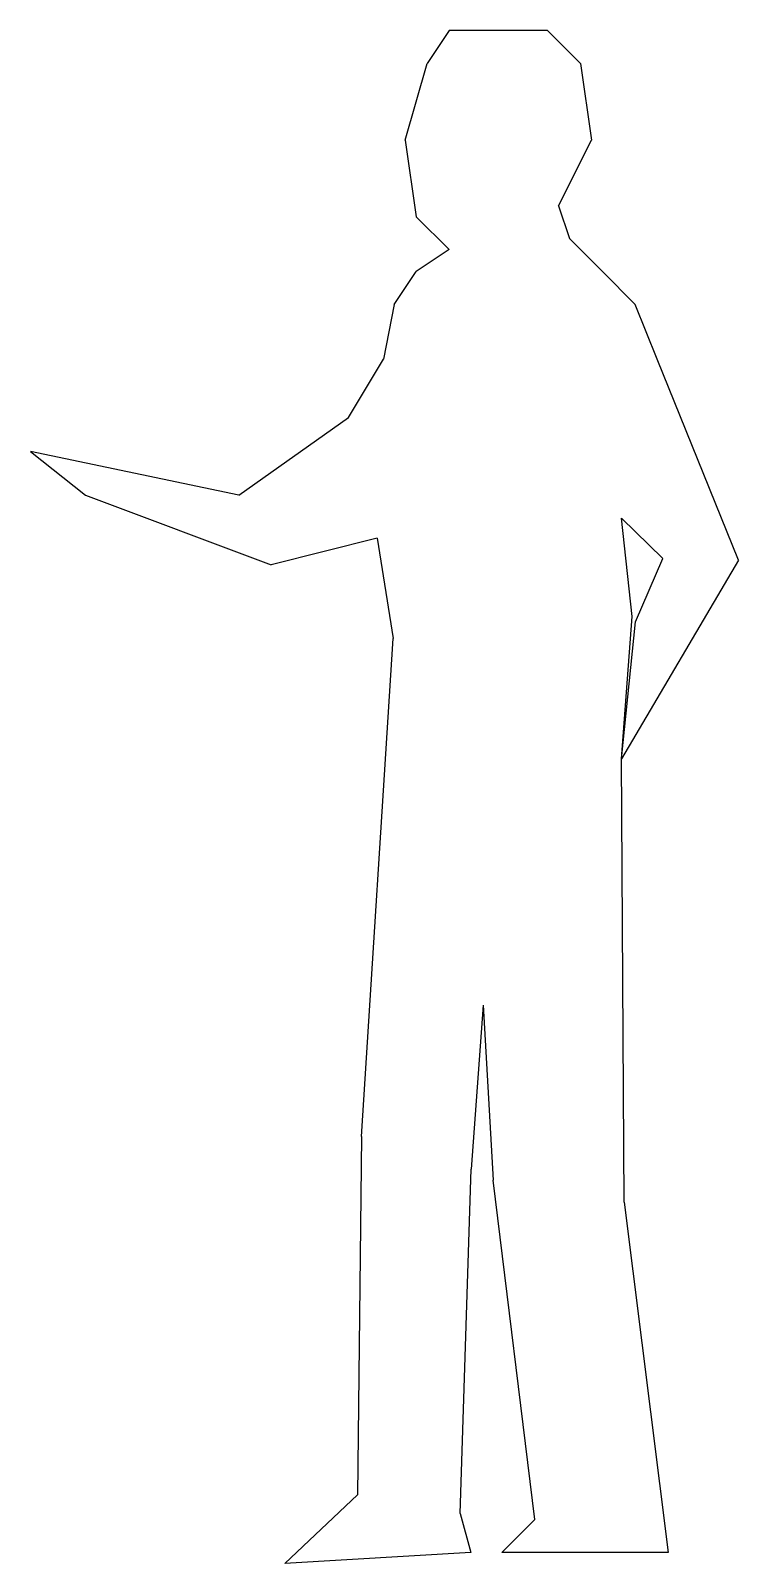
# Model space of a CAD drawing. Extents: x -0.59 to 1.05, y 0 to 3.56.
import ezdxf

# ---------------------------------------------------------------- set-up
doc = ezdxf.new("R2010")
doc.units = 0
doc.layers.get('0').update_dxf_attribs({"linetype": 'CONTINUOUS'})

msp = doc.modelspace()

# ---------------------------------------------------------------- linework, layer by layer
at = {"linetype": 'BYBLOCK'}
for points, invisible_edges in [([(0.6096, 3.556), (0.381, 3.556), (0.3302, 3.4798), (0.6858, 3.4798)], 4), ([(0.3302, 3.4798), (0.6858, 3.4798), (0.7112, 3.302), (0.2794, 3.302)], 5), ([(0.7112, 3.302), (0.2794, 3.302), (0.3048, 3.1242), (0.635, 3.1496)], 5), ([(0.3048, 3.1242), (0.635, 3.1496), (0.6604, 3.0734), (0.381, 3.048)], 5), ([(0.6604, 3.0734), (0.381, 3.048), (0.3048, 2.9972), (0.7366, 2.9972)], 5), ([(0.3048, 2.9972), (0.7366, 2.9972), (0.8128, 2.921), (0.254, 2.921)], 5), ([(0.8128, 2.921), (0.254, 2.921), (0.2286, 2.794), (0.8636, 2.794)], 5), ([(0.2286, 2.794), (0.8636, 2.794), (0.7806, 2.4251), (0.1475, 2.6582)], 7), ([(0.8636, 2.794), (0.7806, 2.4251), (0.8766, 2.3315), (1.052, 2.3274)], 5), ([(0.1475, 2.6582), (0.2144, 2.3788), (-0.0313, 2.3167), (-0.107, 2.4779)], 5), ([(0.7806, 2.4251), (0.1475, 2.6582), (0.2144, 2.3788), (0.806, 2.1965)], 7), ([(-0.0313, 2.3167), (-0.107, 2.4779), (-0.5896, 2.5795), (-0.4626, 2.4779)], 1), ([(0.806, 2.1965), (0.2144, 2.3788), (0.2516, 2.1457), (0.7806, 1.8663)], 5), ([(0.8766, 2.3315), (1.052, 2.3274), (0.7806, 1.8663), (0.8131, 2.1846)], 1), ([(0.2516, 2.1457), (0.4598, 1.2954), (0.4325, 0.9144), (0.1778, 0.9906)], 5), ([(0.2516, 2.1457), (0.7806, 1.8663), (0.4598, 1.2954)], 11), ([(0.7806, 1.8663), (0.4598, 1.2954), (0.4833, 0.889), (0.7871, 0.8382)], 5), ([(0.4325, 0.9144), (0.1778, 0.9906), (0.1689, 0.1587), (0.4064, 0.1155)], 5), ([(0.4833, 0.889), (0.7871, 0.8382), (0.889, 0.0254), (0.5803, 0.1016)], 5), ([(0.1689, 0.1587), (0.4064, 0.1155), (0.4318, 0.0254), (0, 0)], 1), ([(0.889, 0.0254), (0.5034, 0.0254), (0.5803, 0.1016)], 8)]:
    msp.add_3dface(points, dxfattribs=dict(at, invisible_edges=invisible_edges))

doc.saveas('drawing.dxf')
